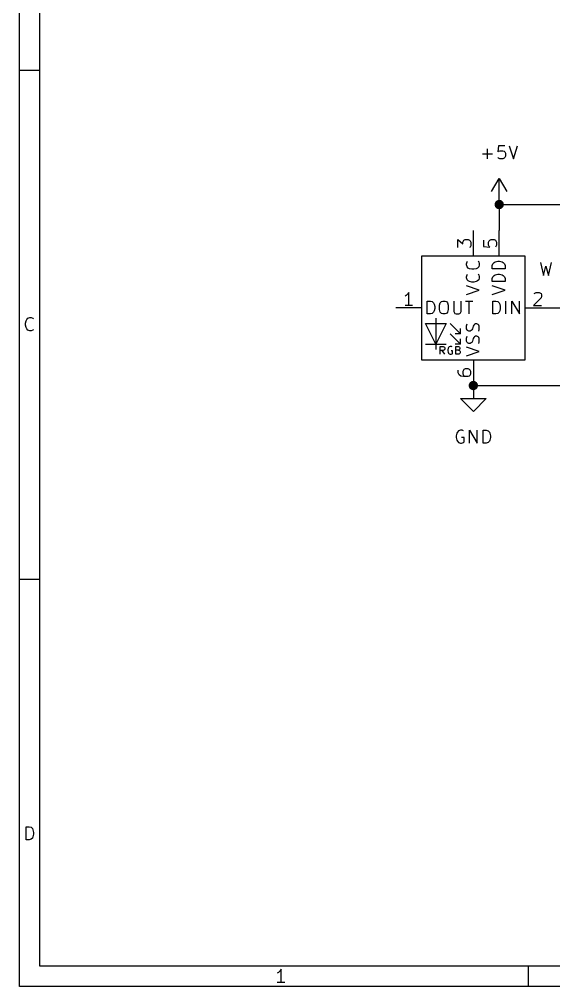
# Model space of a CAD drawing. Extents: x 0.4 to 11.3, y -7.9 to -0.4.
# Drawn here: x 0.394 to 2.461, y -7.874 to -4.134 of the extents above; entities that cross this region are included whole.
import ezdxf

# ---------------------------------------------------------------- set-up
doc = ezdxf.new("R2010")
doc.units = 0
doc.header["$MEASUREMENT"] = 0
for name, color, linetype in [('CYAN2', 4, 'CONTINUOUS'), ('GREEN3', 91, 'CONTINUOUS'), ('LYELLOW', 51, 'CONTINUOUS'), ('RED2', 1, 'CONTINUOUS'), ('RED3', 11, 'CONTINUOUS')]:
    doc.layers.add(name, color=color, linetype=linetype)

msp = doc.modelspace()

# ---------------------------------------------------------------- linework, layer by layer
at = {"layer": 'CYAN2', "linetype": 'CONTINUOUS'}
for p, q in [((2.2048, -4.6728), (2.2048, -4.6347)), ((2.2476, -4.6228), (2.2452, -4.6466)), ((2.2714, -4.6228), (2.2476, -4.6228)), ((2.2881, -4.6228), (2.3048, -4.6728)), ((2.3048, -4.6728), (2.3214, -4.6228)), ((2.1857, -4.6538), (2.2238, -4.6538)), ((2.2452, -4.6466), (2.2476, -4.6442)), ((2.2476, -4.6704), (2.2452, -4.668)), ((2.2476, -4.6442), (2.2524, -4.6419)), ((2.2524, -4.6728), (2.2476, -4.6704)), ((2.2524, -4.6419), (2.2643, -4.6419)), ((2.2643, -4.6728), (2.2524, -4.6728)), ((2.2643, -4.6419), (2.269, -4.6442)), ((2.269, -4.6704), (2.2643, -4.6728)), ((2.269, -4.6442), (2.2714, -4.6466)), ((2.2714, -4.668), (2.269, -4.6704)), ((2.2714, -4.6466), (2.2738, -4.6514)), ((2.2738, -4.6633), (2.2714, -4.668)), ((2.2738, -4.6514), (2.2738, -4.6633)), ((2.1231, -5.079), (2.1255, -5.0719)), ((2.1231, -5.079), (2.1255, -5.0719)), ((2.1231, -5.0838), (2.1231, -5.079)), ((2.1231, -5.0838), (2.1231, -5.079)), ((2.1255, -5.0909), (2.1231, -5.0838)), ((2.1255, -5.0909), (2.1231, -5.0838)), ((2.1255, -5.0719), (2.1279, -5.0695)), ((2.1255, -5.0719), (2.1279, -5.0695)), ((2.1684, -5.0695), (2.1708, -5.0719)), ((2.1684, -5.0695), (2.1708, -5.0719)), ((2.1708, -5.0719), (2.1731, -5.079)), ((2.1708, -5.0719), (2.1731, -5.079)), ((2.1731, -5.0838), (2.1708, -5.0909)), ((2.1731, -5.0838), (2.1708, -5.0909)), ((2.1731, -5.079), (2.1731, -5.0838)), ((2.1731, -5.079), (2.1731, -5.0838)), ((2.2231, -5.0862), (2.2255, -5.079)), ((2.2231, -5.0862), (2.2255, -5.079)), ((2.2231, -5.0981), (2.2231, -5.0862)), ((2.2231, -5.0981), (2.2231, -5.0862)), ((2.2255, -5.079), (2.2303, -5.0743)), ((2.2255, -5.079), (2.2303, -5.0743)), ((2.2303, -5.0743), (2.235, -5.0719)), ((2.2303, -5.0743), (2.235, -5.0719)), ((2.235, -5.0719), (2.2446, -5.0695)), ((2.235, -5.0719), (2.2446, -5.0695)), ((2.2446, -5.0695), (2.2517, -5.0695)), ((2.2446, -5.0695), (2.2517, -5.0695)), ((2.2517, -5.0695), (2.2612, -5.0719)), ((2.2517, -5.0695), (2.2612, -5.0719)), ((2.2612, -5.0719), (2.266, -5.0743)), ((2.2612, -5.0719), (2.266, -5.0743)), ((2.266, -5.0743), (2.2708, -5.079)), ((2.266, -5.0743), (2.2708, -5.079)), ((2.2708, -5.079), (2.2731, -5.0862)), ((2.2708, -5.079), (2.2731, -5.0862)), ((2.2731, -5.0862), (2.2731, -5.0981)), ((2.2731, -5.0862), (2.2731, -5.0981)), ((2.4095, -5.074), (2.4214, -5.124)), ((2.4095, -5.074), (2.4214, -5.124)), ((2.4405, -5.124), (2.4524, -5.074)), ((2.4405, -5.124), (2.4524, -5.074)), ((2.1231, -5.129), (2.1255, -5.1219)), ((2.1231, -5.129), (2.1255, -5.1219)), ((2.1303, -5.0957), (2.1255, -5.0909)), ((2.1303, -5.0957), (2.1255, -5.0909)), ((2.1255, -5.1219), (2.1279, -5.1195)), ((2.1255, -5.1219), (2.1279, -5.1195)), ((2.135, -5.0981), (2.1303, -5.0957)), ((2.135, -5.0981), (2.1303, -5.0957)), ((2.1446, -5.1005), (2.135, -5.0981)), ((2.1446, -5.1005), (2.135, -5.0981)), ((2.1517, -5.1005), (2.1446, -5.1005)), ((2.1517, -5.1005), (2.1446, -5.1005)), ((2.1612, -5.0981), (2.1517, -5.1005)), ((2.1612, -5.0981), (2.1517, -5.1005)), ((2.166, -5.0957), (2.1612, -5.0981)), ((2.166, -5.0957), (2.1612, -5.0981)), ((2.1708, -5.0909), (2.166, -5.0957)), ((2.1708, -5.0909), (2.166, -5.0957)), ((2.1684, -5.1195), (2.1708, -5.1219)), ((2.1684, -5.1195), (2.1708, -5.1219)), ((2.1708, -5.1219), (2.1731, -5.129)), ((2.1708, -5.1219), (2.1731, -5.129)), ((2.2731, -5.0981), (2.2231, -5.0981)), ((2.2731, -5.0981), (2.2231, -5.0981)), ((2.2303, -5.1243), (2.235, -5.1219)), ((2.2303, -5.1243), (2.235, -5.1219)), ((2.235, -5.1219), (2.2446, -5.1195)), ((2.235, -5.1219), (2.2446, -5.1195)), ((2.2446, -5.1195), (2.2517, -5.1195)), ((2.2446, -5.1195), (2.2517, -5.1195)), ((2.2517, -5.1195), (2.2612, -5.1219)), ((2.2517, -5.1195), (2.2612, -5.1219)), ((2.2612, -5.1219), (2.266, -5.1243)), ((2.2612, -5.1219), (2.266, -5.1243)), ((2.4214, -5.124), (2.431, -5.0883)), ((2.4214, -5.124), (2.431, -5.0883)), ((2.431, -5.0883), (2.4405, -5.124)), ((2.431, -5.0883), (2.4405, -5.124)), ((2.1231, -5.1338), (2.1231, -5.129)), ((2.1231, -5.1338), (2.1231, -5.129)), ((2.1255, -5.1409), (2.1231, -5.1338)), ((2.1255, -5.1409), (2.1231, -5.1338)), ((2.1303, -5.1457), (2.1255, -5.1409)), ((2.1303, -5.1457), (2.1255, -5.1409)), ((2.135, -5.1481), (2.1303, -5.1457)), ((2.135, -5.1481), (2.1303, -5.1457)), ((2.1446, -5.1505), (2.135, -5.1481)), ((2.1446, -5.1505), (2.135, -5.1481)), ((2.1517, -5.1505), (2.1446, -5.1505)), ((2.1517, -5.1505), (2.1446, -5.1505)), ((2.1612, -5.1481), (2.1517, -5.1505)), ((2.1612, -5.1481), (2.1517, -5.1505)), ((2.166, -5.1457), (2.1612, -5.1481)), ((2.166, -5.1457), (2.1612, -5.1481)), ((2.1708, -5.1409), (2.166, -5.1457)), ((2.1708, -5.1409), (2.166, -5.1457)), ((2.1731, -5.1338), (2.1708, -5.1409)), ((2.1731, -5.1338), (2.1708, -5.1409)), ((2.1731, -5.129), (2.1731, -5.1338)), ((2.1731, -5.129), (2.1731, -5.1338)), ((2.2231, -5.1362), (2.2255, -5.129)), ((2.2231, -5.1362), (2.2255, -5.129)), ((2.2231, -5.1481), (2.2231, -5.1362)), ((2.2231, -5.1481), (2.2231, -5.1362)), ((2.2731, -5.1481), (2.2231, -5.1481)), ((2.2731, -5.1481), (2.2231, -5.1481)), ((2.2255, -5.129), (2.2303, -5.1243)), ((2.2255, -5.129), (2.2303, -5.1243)), ((2.266, -5.1243), (2.2708, -5.129)), ((2.266, -5.1243), (2.2708, -5.129)), ((2.2708, -5.129), (2.2731, -5.1362)), ((2.2708, -5.129), (2.2731, -5.1362)), ((2.2731, -5.1362), (2.2731, -5.1481)), ((2.2731, -5.1362), (2.2731, -5.1481)), ((2.1731, -5.1814), (2.1231, -5.1648)), ((2.1731, -5.1814), (2.1231, -5.1648)), ((2.1231, -5.1981), (2.1731, -5.1814)), ((2.1231, -5.1981), (2.1731, -5.1814)), ((2.2731, -5.1814), (2.2231, -5.1648)), ((2.2731, -5.1814), (2.2231, -5.1648)), ((2.2231, -5.1981), (2.2731, -5.1814)), ((2.2231, -5.1981), (2.2731, -5.1814)), ((1.9719, -5.2731), (1.9719, -5.2231)), ((1.9719, -5.2231), (1.9838, -5.2231)), ((1.9719, -5.2731), (1.9719, -5.2231)), ((1.9719, -5.2231), (1.9838, -5.2231)), ((1.9838, -5.2231), (1.9909, -5.2255)), ((1.9838, -5.2231), (1.9909, -5.2255)), ((1.9909, -5.2255), (1.9957, -5.2303)), ((1.9909, -5.2255), (1.9957, -5.2303)), ((1.9957, -5.2303), (1.9981, -5.235)), ((1.9957, -5.2303), (1.9981, -5.235)), ((1.9981, -5.235), (2.0005, -5.2446)), ((1.9981, -5.235), (2.0005, -5.2446)), ((2.0195, -5.2398), (2.0219, -5.2303)), ((2.0195, -5.2398), (2.0219, -5.2303)), ((2.0219, -5.2303), (2.0267, -5.2255)), ((2.0219, -5.2303), (2.0267, -5.2255)), ((2.0267, -5.2255), (2.0314, -5.2231)), ((2.0267, -5.2255), (2.0314, -5.2231)), ((2.0314, -5.2231), (2.0409, -5.2231)), ((2.0314, -5.2231), (2.0409, -5.2231)), ((2.0409, -5.2231), (2.0457, -5.2255)), ((2.0409, -5.2231), (2.0457, -5.2255)), ((2.0457, -5.2255), (2.0505, -5.2303)), ((2.0457, -5.2255), (2.0505, -5.2303)), ((2.0505, -5.2303), (2.0529, -5.2398)), ((2.0505, -5.2303), (2.0529, -5.2398)), ((2.0743, -5.2231), (2.0743, -5.2636)), ((2.0743, -5.2231), (2.0743, -5.2636)), ((2.1029, -5.2636), (2.1029, -5.2231)), ((2.1029, -5.2636), (2.1029, -5.2231)), ((2.1195, -5.2231), (2.1481, -5.2231)), ((2.1195, -5.2231), (2.1481, -5.2231)), ((2.1338, -5.2731), (2.1338, -5.2231)), ((2.1338, -5.2731), (2.1338, -5.2231)), ((2.2257, -5.2731), (2.2257, -5.2231)), ((2.2257, -5.2231), (2.2376, -5.2231)), ((2.2257, -5.2731), (2.2257, -5.2231)), ((2.2257, -5.2231), (2.2376, -5.2231)), ((2.2376, -5.2231), (2.2448, -5.2255)), ((2.2376, -5.2231), (2.2448, -5.2255)), ((2.2448, -5.2255), (2.2495, -5.2303)), ((2.2448, -5.2255), (2.2495, -5.2303)), ((2.2495, -5.2303), (2.2519, -5.235)), ((2.2495, -5.2303), (2.2519, -5.235)), ((2.2519, -5.235), (2.2543, -5.2446)), ((2.2519, -5.235), (2.2543, -5.2446)), ((2.2757, -5.2731), (2.2757, -5.2231)), ((2.2757, -5.2731), (2.2757, -5.2231)), ((2.2995, -5.2731), (2.2995, -5.2231)), ((2.2995, -5.2231), (2.3281, -5.2731)), ((2.2995, -5.2731), (2.2995, -5.2231)), ((2.2995, -5.2231), (2.3281, -5.2731)), ((2.3281, -5.2731), (2.3281, -5.2231)), ((2.3281, -5.2731), (2.3281, -5.2231)), ((1.9838, -5.2731), (1.9719, -5.2731)), ((1.9838, -5.2731), (1.9719, -5.2731)), ((1.9909, -5.2708), (1.9838, -5.2731)), ((1.9909, -5.2708), (1.9838, -5.2731)), ((1.9957, -5.266), (1.9909, -5.2708)), ((1.9957, -5.266), (1.9909, -5.2708)), ((1.9981, -5.2612), (1.9957, -5.266)), ((1.9981, -5.2612), (1.9957, -5.266)), ((2.0005, -5.2517), (1.9981, -5.2612)), ((2.0005, -5.2517), (1.9981, -5.2612)), ((2.0005, -5.2446), (2.0005, -5.2517)), ((2.0005, -5.2446), (2.0005, -5.2517)), ((2.0195, -5.2565), (2.0195, -5.2398)), ((2.0195, -5.2565), (2.0195, -5.2398)), ((2.0219, -5.266), (2.0195, -5.2565)), ((2.0219, -5.266), (2.0195, -5.2565)), ((2.0267, -5.2708), (2.0219, -5.266)), ((2.0267, -5.2708), (2.0219, -5.266)), ((2.0314, -5.2731), (2.0267, -5.2708)), ((2.0314, -5.2731), (2.0267, -5.2708)), ((2.0409, -5.2731), (2.0314, -5.2731)), ((2.0409, -5.2731), (2.0314, -5.2731)), ((2.0457, -5.2708), (2.0409, -5.2731)), ((2.0457, -5.2708), (2.0409, -5.2731)), ((2.0505, -5.266), (2.0457, -5.2708)), ((2.0505, -5.266), (2.0457, -5.2708)), ((2.0529, -5.2565), (2.0505, -5.266)), ((2.0529, -5.2565), (2.0505, -5.266)), ((2.0529, -5.2398), (2.0529, -5.2565)), ((2.0529, -5.2398), (2.0529, -5.2565)), ((2.0743, -5.2636), (2.0767, -5.2684)), ((2.0743, -5.2636), (2.0767, -5.2684)), ((2.0767, -5.2684), (2.079, -5.2708)), ((2.0767, -5.2684), (2.079, -5.2708)), ((2.079, -5.2708), (2.0838, -5.2731)), ((2.079, -5.2708), (2.0838, -5.2731)), ((2.0838, -5.2731), (2.0933, -5.2731)), ((2.0838, -5.2731), (2.0933, -5.2731)), ((2.0933, -5.2731), (2.0981, -5.2708)), ((2.0933, -5.2731), (2.0981, -5.2708)), ((2.0981, -5.2708), (2.1005, -5.2684)), ((2.0981, -5.2708), (2.1005, -5.2684)), ((2.1005, -5.2684), (2.1029, -5.2636)), ((2.1005, -5.2684), (2.1029, -5.2636)), ((2.2376, -5.2731), (2.2257, -5.2731)), ((2.2376, -5.2731), (2.2257, -5.2731)), ((2.2448, -5.2708), (2.2376, -5.2731)), ((2.2448, -5.2708), (2.2376, -5.2731)), ((2.2495, -5.266), (2.2448, -5.2708)), ((2.2495, -5.266), (2.2448, -5.2708)), ((2.2519, -5.2612), (2.2495, -5.266)), ((2.2519, -5.2612), (2.2495, -5.266)), ((2.2543, -5.2517), (2.2519, -5.2612)), ((2.2543, -5.2517), (2.2519, -5.2612)), ((2.2543, -5.2446), (2.2543, -5.2517)), ((2.2543, -5.2446), (2.2543, -5.2517)), ((2.1231, -5.3186), (2.1255, -5.3114)), ((2.1231, -5.3186), (2.1255, -5.3114)), ((2.1231, -5.3305), (2.1231, -5.3186)), ((2.1231, -5.3305), (2.1231, -5.3186)), ((2.1255, -5.3352), (2.1231, -5.3305)), ((2.1255, -5.3352), (2.1231, -5.3305)), ((2.1279, -5.3376), (2.1255, -5.3352)), ((2.1279, -5.3376), (2.1255, -5.3352)), ((2.1327, -5.34), (2.1279, -5.3376)), ((2.1327, -5.34), (2.1279, -5.3376)), ((2.1374, -5.34), (2.1327, -5.34)), ((2.1374, -5.34), (2.1327, -5.34)), ((2.1422, -5.3376), (2.1374, -5.34)), ((2.1422, -5.3376), (2.1374, -5.34)), ((2.1446, -5.3352), (2.1422, -5.3376)), ((2.1446, -5.3352), (2.1422, -5.3376)), ((2.1469, -5.3305), (2.1446, -5.3352)), ((2.1469, -5.3305), (2.1446, -5.3352)), ((2.1493, -5.3209), (2.1469, -5.3305)), ((2.1493, -5.3209), (2.1469, -5.3305)), ((2.1517, -5.3162), (2.1493, -5.3209)), ((2.1517, -5.3162), (2.1493, -5.3209)), ((2.1541, -5.3138), (2.1517, -5.3162)), ((2.1541, -5.3138), (2.1517, -5.3162)), ((2.1588, -5.3114), (2.1541, -5.3138)), ((2.1588, -5.3114), (2.1541, -5.3138)), ((2.1636, -5.3114), (2.1588, -5.3114)), ((2.1636, -5.3114), (2.1588, -5.3114)), ((2.1684, -5.3138), (2.1636, -5.3114)), ((2.1684, -5.3138), (2.1636, -5.3114)), ((2.1708, -5.3162), (2.1684, -5.3138)), ((2.1708, -5.3162), (2.1684, -5.3138)), ((2.1731, -5.3209), (2.1708, -5.3162)), ((2.1731, -5.3209), (2.1708, -5.3162)), ((2.1708, -5.34), (2.1731, -5.3329)), ((2.1708, -5.34), (2.1731, -5.3329)), ((2.1731, -5.3329), (2.1731, -5.3209)), ((2.1731, -5.3329), (2.1731, -5.3209)), ((2.1231, -5.3662), (2.1255, -5.359)), ((2.1231, -5.3662), (2.1255, -5.359)), ((2.1231, -5.3781), (2.1231, -5.3662)), ((2.1231, -5.3781), (2.1231, -5.3662)), ((2.1255, -5.3829), (2.1231, -5.3781)), ((2.1255, -5.3829), (2.1231, -5.3781)), ((2.1279, -5.3852), (2.1255, -5.3829)), ((2.1279, -5.3852), (2.1255, -5.3829)), ((2.1327, -5.3876), (2.1279, -5.3852)), ((2.1327, -5.3876), (2.1279, -5.3852)), ((2.1422, -5.3852), (2.1374, -5.3876)), ((2.1422, -5.3852), (2.1374, -5.3876)), ((2.1446, -5.3829), (2.1422, -5.3852)), ((2.1446, -5.3829), (2.1422, -5.3852)), ((2.1469, -5.3781), (2.1446, -5.3829)), ((2.1469, -5.3781), (2.1446, -5.3829)), ((2.1493, -5.3686), (2.1469, -5.3781)), ((2.1493, -5.3686), (2.1469, -5.3781)), ((2.1517, -5.3638), (2.1493, -5.3686)), ((2.1517, -5.3638), (2.1493, -5.3686)), ((2.1541, -5.3614), (2.1517, -5.3638)), ((2.1541, -5.3614), (2.1517, -5.3638)), ((2.1588, -5.359), (2.1541, -5.3614)), ((2.1588, -5.359), (2.1541, -5.3614)), ((2.1636, -5.359), (2.1588, -5.359)), ((2.1636, -5.359), (2.1588, -5.359)), ((2.1684, -5.3614), (2.1636, -5.359)), ((2.1684, -5.3614), (2.1636, -5.359)), ((2.1708, -5.3638), (2.1684, -5.3614)), ((2.1708, -5.3638), (2.1684, -5.3614)), ((2.1731, -5.3686), (2.1708, -5.3638)), ((2.1731, -5.3686), (2.1708, -5.3638)), ((2.1708, -5.3876), (2.1731, -5.3805)), ((2.1708, -5.3876), (2.1731, -5.3805)), ((2.1731, -5.3805), (2.1731, -5.3686)), ((2.1731, -5.3805), (2.1731, -5.3686)), ((2.1731, -5.4186), (2.1231, -5.4019)), ((2.1731, -5.4186), (2.1231, -5.4019)), ((2.1231, -5.4352), (2.1731, -5.4186)), ((2.1231, -5.4352), (2.1731, -5.4186)), ((2.1374, -5.3876), (2.1327, -5.3876)), ((2.1374, -5.3876), (2.1327, -5.3876)), ((2.0857, -5.7347), (2.0833, -5.7442)), ((2.0857, -5.7347), (2.0833, -5.7442)), ((2.0833, -5.7442), (2.0833, -5.7514)), ((2.0833, -5.7442), (2.0833, -5.7514)), ((2.0833, -5.7514), (2.0857, -5.7609)), ((2.0833, -5.7514), (2.0857, -5.7609)), ((2.0881, -5.7299), (2.0857, -5.7347)), ((2.0881, -5.7299), (2.0857, -5.7347)), ((2.0929, -5.7252), (2.0881, -5.7299)), ((2.0929, -5.7252), (2.0881, -5.7299)), ((2.1, -5.7228), (2.0929, -5.7252)), ((2.1, -5.7228), (2.0929, -5.7252)), ((2.1071, -5.7228), (2.1, -5.7228)), ((2.1071, -5.7228), (2.1, -5.7228)), ((2.1143, -5.7514), (2.1048, -5.7514)), ((2.1143, -5.7514), (2.1048, -5.7514)), ((2.1119, -5.7252), (2.1071, -5.7228)), ((2.1119, -5.7252), (2.1071, -5.7228)), ((2.1143, -5.768), (2.1143, -5.7514)), ((2.1143, -5.768), (2.1143, -5.7514)), ((2.1357, -5.7728), (2.1357, -5.7228)), ((2.1357, -5.7228), (2.1643, -5.7728)), ((2.1357, -5.7728), (2.1357, -5.7228)), ((2.1357, -5.7228), (2.1643, -5.7728)), ((2.1643, -5.7728), (2.1643, -5.7228)), ((2.1643, -5.7728), (2.1643, -5.7228)), ((2.1881, -5.7728), (2.1881, -5.7228)), ((2.1881, -5.7228), (2.2, -5.7228)), ((2.1881, -5.7728), (2.1881, -5.7228)), ((2.1881, -5.7228), (2.2, -5.7228)), ((2.2, -5.7228), (2.2071, -5.7252)), ((2.2, -5.7228), (2.2071, -5.7252)), ((2.2071, -5.7252), (2.2119, -5.7299)), ((2.2071, -5.7252), (2.2119, -5.7299)), ((2.2119, -5.7299), (2.2143, -5.7347)), ((2.2119, -5.7299), (2.2143, -5.7347)), ((2.2143, -5.7347), (2.2167, -5.7442)), ((2.2143, -5.7347), (2.2167, -5.7442)), ((2.2167, -5.7514), (2.2143, -5.7609)), ((2.2167, -5.7514), (2.2143, -5.7609)), ((2.2167, -5.7442), (2.2167, -5.7514)), ((2.2167, -5.7442), (2.2167, -5.7514)), ((2.0857, -5.7609), (2.0881, -5.7657)), ((2.0857, -5.7609), (2.0881, -5.7657)), ((2.0881, -5.7657), (2.0929, -5.7704)), ((2.0881, -5.7657), (2.0929, -5.7704)), ((2.0929, -5.7704), (2.1, -5.7728)), ((2.0929, -5.7704), (2.1, -5.7728)), ((2.1, -5.7728), (2.1048, -5.7728)), ((2.1, -5.7728), (2.1048, -5.7728)), ((2.1048, -5.7728), (2.1119, -5.7704)), ((2.1048, -5.7728), (2.1119, -5.7704)), ((2.1119, -5.7704), (2.1143, -5.768)), ((2.1119, -5.7704), (2.1143, -5.768)), ((2.2, -5.7728), (2.1881, -5.7728)), ((2.2, -5.7728), (2.1881, -5.7728)), ((2.2071, -5.7704), (2.2, -5.7728)), ((2.2071, -5.7704), (2.2, -5.7728)), ((2.2119, -5.7657), (2.2071, -5.7704)), ((2.2119, -5.7657), (2.2071, -5.7704)), ((2.2143, -5.7609), (2.2119, -5.7657)), ((2.2143, -5.7609), (2.2119, -5.7657))]:
    msp.add_line(p, q, dxfattribs=at)
at = {"layer": 'GREEN3', "linetype": 'CONTINUOUS'}
for p, q in [((2.25, -4.85), (3, -4.85)), ((2.25, -4.85), (2.25, -4.95)), ((2.45, -5.25), (2.6, -5.25)), ((2.15, -5.55), (2.9, -5.55))]:
    msp.add_line(p, q, dxfattribs=at)
at = {"layer": 'GREEN3', "const_width": 0.018}
for points in [[(2.241, -4.85, 1), (2.259, -4.85, 1)], [(2.141, -5.55, 1), (2.159, -5.55, 1)]]:
    msp.add_lwpolyline(points, format="xyb", close=True, dxfattribs=at)
at = {"layer": 'LYELLOW', "linetype": 'CONTINUOUS'}
for p, q in [((1.95, -5.05), (1.95, -5.45)), ((2.35, -5.05), (1.95, -5.05)), ((2.35, -5.45), (2.35, -5.05)), ((1.95, -5.45), (2.35, -5.45))]:
    msp.add_line(p, q, dxfattribs=at)
at = {"layer": 'RED2', "linetype": 'CONTINUOUS'}
for p, q in [((0.3937, -7.8743), (0.3937, -0.3937)), ((0.4724, -7.7956), (0.4724, -0.4724)), ((0.3937, -4.3307), (0.4724, -4.3307)), ((2.22, -4.8), (2.25, -4.75)), ((2.25, -4.85), (2.25, -4.75)), ((2.25, -4.75), (2.28, -4.8)), ((2.15, -5.05), (2.15, -4.95)), ((2.15, -5.05), (2.15, -4.95)), ((2.25, -5.05), (2.25, -4.95)), ((2.25, -5.05), (2.25, -4.95)), ((1.95, -5.05), (1.95, -5.45)), ((2.35, -5.05), (1.95, -5.05)), ((2.35, -5.45), (2.35, -5.05)), ((1.95, -5.25), (1.85, -5.25)), ((1.95, -5.25), (1.85, -5.25)), ((2.35, -5.25), (2.45, -5.25)), ((2.35, -5.25), (2.45, -5.25)), ((0.4172, -5.3091), (0.4197, -5.2993)), ((0.4172, -5.3164), (0.4172, -5.3091)), ((0.4197, -5.2993), (0.4221, -5.2945)), ((0.4221, -5.2945), (0.427, -5.2896)), ((0.427, -5.2896), (0.4343, -5.2872)), ((0.4343, -5.2872), (0.4392, -5.2872)), ((0.4392, -5.2872), (0.4465, -5.2896)), ((0.4465, -5.2896), (0.4489, -5.292)), ((1.965, -5.31), (2.045, -5.31)), ((2.005, -5.39), (1.965, -5.31)), ((2.005, -5.29), (2.005, -5.39)), ((2.045, -5.31), (2.005, -5.39)), ((2.06, -5.31), (2.1, -5.35)), ((0.4197, -5.3261), (0.4172, -5.3164)), ((0.4221, -5.331), (0.4197, -5.3261)), ((0.427, -5.3359), (0.4221, -5.331)), ((0.4343, -5.3383), (0.427, -5.3359)), ((0.4392, -5.3383), (0.4343, -5.3383)), ((0.4465, -5.3359), (0.4392, -5.3383)), ((0.4489, -5.3335), (0.4465, -5.3359)), ((2.1, -5.35), (2.1, -5.33)), ((2.06, -5.35), (2.1, -5.39)), ((2.1, -5.35), (2.08, -5.35)), ((2.1, -5.39), (2.1, -5.37)), ((1.965, -5.39), (2.045, -5.39)), ((2.005, -5.39), (2.005, -5.41)), ((2.0221, -5.4286), (2.0221, -5.3986)), ((2.0221, -5.3986), (2.0336, -5.3986)), ((2.0336, -5.4143), (2.0221, -5.4143)), ((2.0393, -5.4286), (2.0293, -5.4143)), ((2.0336, -5.3986), (2.0364, -5.4)), ((2.0364, -5.4129), (2.0336, -5.4143)), ((2.0364, -5.4), (2.0379, -5.4014)), ((2.0379, -5.4114), (2.0364, -5.4129)), ((2.0379, -5.4014), (2.0393, -5.4043)), ((2.0393, -5.4086), (2.0379, -5.4114)), ((2.0393, -5.4043), (2.0393, -5.4086)), ((2.0521, -5.4057), (2.0507, -5.4114)), ((2.0507, -5.4114), (2.0507, -5.4157)), ((2.0507, -5.4157), (2.0521, -5.4214)), ((2.0536, -5.4029), (2.0521, -5.4057)), ((2.0521, -5.4214), (2.0536, -5.4243)), ((2.0564, -5.4), (2.0536, -5.4029)), ((2.0607, -5.3986), (2.0564, -5.4)), ((2.065, -5.3986), (2.0607, -5.3986)), ((2.0693, -5.4157), (2.0636, -5.4157)), ((2.0679, -5.4), (2.065, -5.3986)), ((2.0693, -5.4257), (2.0693, -5.4157)), ((2.1, -5.39), (2.08, -5.39)), ((2.0821, -5.4286), (2.0821, -5.3986)), ((2.0821, -5.3986), (2.0921, -5.3986)), ((2.0921, -5.4129), (2.0821, -5.4129)), ((2.0921, -5.3986), (2.095, -5.4)), ((2.095, -5.4114), (2.0921, -5.4129)), ((2.0921, -5.4129), (2.0964, -5.4143)), ((2.095, -5.4), (2.0964, -5.4014)), ((2.0964, -5.41), (2.095, -5.4114)), ((2.0964, -5.4014), (2.0979, -5.4043)), ((2.0979, -5.4071), (2.0964, -5.41)), ((2.0964, -5.4143), (2.0979, -5.4157)), ((2.0979, -5.4043), (2.0979, -5.4071)), ((2.0979, -5.4157), (2.0993, -5.4186)), ((2.0993, -5.4229), (2.0979, -5.4257)), ((2.0993, -5.4186), (2.0993, -5.4229)), ((1.95, -5.45), (2.35, -5.45)), ((2.0536, -5.4243), (2.0564, -5.4271)), ((2.0564, -5.4271), (2.0607, -5.4286)), ((2.0607, -5.4286), (2.0636, -5.4286)), ((2.0636, -5.4286), (2.0679, -5.4271)), ((2.0679, -5.4271), (2.0693, -5.4257)), ((2.0936, -5.4286), (2.0821, -5.4286)), ((2.0964, -5.4271), (2.0936, -5.4286)), ((2.0979, -5.4257), (2.0964, -5.4271)), ((2.15, -5.45), (2.15, -5.55)), ((2.15, -5.45), (2.15, -5.55)), ((2.15, -5.55), (2.15, -5.6)), ((2.15, -5.65), (2.1, -5.6)), ((2.1, -5.6), (2.15, -5.6)), ((2.15, -5.6), (2.2, -5.6)), ((2.2, -5.6), (2.15, -5.65)), ((0.3937, -6.2992), (0.4724, -6.2992)), ((0.4197, -7.3068), (0.4197, -7.2557)), ((0.4197, -7.2557), (0.4319, -7.2557)), ((0.4319, -7.2557), (0.4392, -7.2581)), ((0.4392, -7.2581), (0.444, -7.263)), ((0.444, -7.263), (0.4465, -7.2678)), ((0.4465, -7.2678), (0.4489, -7.2776)), ((0.4489, -7.2849), (0.4465, -7.2946)), ((0.4489, -7.2776), (0.4489, -7.2849)), ((0.4319, -7.3068), (0.4197, -7.3068)), ((0.4392, -7.3044), (0.4319, -7.3068)), ((0.444, -7.2995), (0.4392, -7.3044)), ((0.4465, -7.2946), (0.444, -7.2995)), ((11.2206, -7.7956), (0.4724, -7.7956)), ((1.4013, -7.8144), (1.3965, -7.8193)), ((1.4062, -7.8071), (1.4013, -7.8144)), ((1.4062, -7.8583), (1.4062, -7.8071)), ((2.3622, -7.7956), (2.3622, -7.8743)), ((1.3965, -7.8193), (1.3916, -7.8217)), ((11.2993, -7.8743), (0.3937, -7.8743)), ((1.4208, -7.8583), (1.3916, -7.8583))]:
    msp.add_line(p, q, dxfattribs=at)
at = {"layer": 'RED3', "linetype": 'CONTINUOUS'}
for p, q in [((2.0899, -5.0167), (2.0899, -4.9857)), ((2.0899, -4.9857), (2.1089, -5.0024)), ((2.0899, -5.0167), (2.0899, -4.9857)), ((2.0899, -4.9857), (2.1089, -5.0024)), ((2.1089, -4.9952), (2.1113, -4.9905)), ((2.1089, -4.9952), (2.1113, -4.9905)), ((2.1089, -5.0024), (2.1089, -4.9952)), ((2.1089, -5.0024), (2.1089, -4.9952)), ((2.1113, -4.9905), (2.1137, -4.9881)), ((2.1113, -4.9905), (2.1137, -4.9881)), ((2.1137, -4.9881), (2.1184, -4.9857)), ((2.1137, -4.9881), (2.1184, -4.9857)), ((2.1184, -4.9857), (2.1304, -4.9857)), ((2.1184, -4.9857), (2.1304, -4.9857)), ((2.1304, -4.9857), (2.1351, -4.9881)), ((2.1304, -4.9857), (2.1351, -4.9881)), ((2.1351, -4.9881), (2.1375, -4.9905)), ((2.1351, -4.9881), (2.1375, -4.9905)), ((2.1375, -4.9905), (2.1399, -4.9952)), ((2.1375, -4.9905), (2.1399, -4.9952)), ((2.1399, -5.0095), (2.1375, -5.0143)), ((2.1399, -5.0095), (2.1375, -5.0143)), ((2.1399, -4.9952), (2.1399, -5.0095)), ((2.1399, -4.9952), (2.1399, -5.0095)), ((2.1899, -4.9881), (2.1899, -5.0119)), ((2.1899, -4.9881), (2.1899, -5.0119)), ((2.1899, -5.0119), (2.2137, -5.0143)), ((2.1899, -5.0119), (2.2137, -5.0143)), ((2.2089, -4.9952), (2.2113, -4.9905)), ((2.2089, -4.9952), (2.2113, -4.9905)), ((2.2089, -5.0071), (2.2089, -4.9952)), ((2.2089, -5.0071), (2.2089, -4.9952)), ((2.2113, -5.0119), (2.2089, -5.0071)), ((2.2113, -5.0119), (2.2089, -5.0071)), ((2.2113, -4.9905), (2.2137, -4.9881)), ((2.2113, -4.9905), (2.2137, -4.9881)), ((2.2137, -5.0143), (2.2113, -5.0119)), ((2.2137, -5.0143), (2.2113, -5.0119)), ((2.2137, -4.9881), (2.2184, -4.9857)), ((2.2137, -4.9881), (2.2184, -4.9857)), ((2.2184, -4.9857), (2.2304, -4.9857)), ((2.2184, -4.9857), (2.2304, -4.9857)), ((2.2304, -4.9857), (2.2351, -4.9881)), ((2.2304, -4.9857), (2.2351, -4.9881)), ((2.2351, -4.9881), (2.2375, -4.9905)), ((2.2351, -4.9881), (2.2375, -4.9905)), ((2.2375, -5.0119), (2.2351, -5.0143)), ((2.2375, -5.0119), (2.2351, -5.0143)), ((2.2375, -4.9905), (2.2399, -4.9952)), ((2.2375, -4.9905), (2.2399, -4.9952)), ((2.2399, -5.0071), (2.2375, -5.0119)), ((2.2399, -5.0071), (2.2375, -5.0119)), ((2.2399, -4.9952), (2.2399, -5.0071)), ((2.2399, -4.9952), (2.2399, -5.0071)), ((2.1375, -5.0143), (2.1351, -5.0167)), ((2.1375, -5.0143), (2.1351, -5.0167)), ((1.8952, -5.197), (1.8905, -5.2018)), ((1.8952, -5.197), (1.8905, -5.2018)), ((1.9, -5.1899), (1.8952, -5.197)), ((1.9, -5.1899), (1.8952, -5.197)), ((1.9, -5.2399), (1.9, -5.1899)), ((1.9, -5.2399), (1.9, -5.1899)), ((2.3857, -5.1946), (2.3881, -5.1923)), ((2.3857, -5.1946), (2.3881, -5.1923)), ((2.3881, -5.1923), (2.3929, -5.1899)), ((2.3881, -5.1923), (2.3929, -5.1899)), ((2.3929, -5.1899), (2.4048, -5.1899)), ((2.3929, -5.1899), (2.4048, -5.1899)), ((2.4048, -5.1899), (2.4095, -5.1923)), ((2.4048, -5.1899), (2.4095, -5.1923)), ((2.4095, -5.1923), (2.4119, -5.1946)), ((2.4095, -5.1923), (2.4119, -5.1946)), ((2.4119, -5.1946), (2.4143, -5.1994)), ((2.4119, -5.1946), (2.4143, -5.1994)), ((1.8905, -5.2018), (1.8857, -5.2042)), ((1.8905, -5.2018), (1.8857, -5.2042)), ((2.4119, -5.2113), (2.3833, -5.2399)), ((2.4119, -5.2113), (2.3833, -5.2399)), ((2.4143, -5.2042), (2.4119, -5.2113)), ((2.4143, -5.2042), (2.4119, -5.2113)), ((2.4143, -5.1994), (2.4143, -5.2042)), ((2.4143, -5.1994), (2.4143, -5.2042)), ((1.9143, -5.2399), (1.8857, -5.2399)), ((1.9143, -5.2399), (1.8857, -5.2399)), ((2.3833, -5.2399), (2.4143, -5.2399)), ((2.3833, -5.2399), (2.4143, -5.2399)), ((2.0899, -5.4905), (2.0899, -5.5)), ((2.0899, -5.4905), (2.0899, -5.5)), ((2.1113, -5.4905), (2.1089, -5.4952)), ((2.1113, -5.4905), (2.1089, -5.4952)), ((2.1089, -5.4952), (2.1089, -5.5048)), ((2.1089, -5.4952), (2.1089, -5.5048)), ((2.1137, -5.4881), (2.1113, -5.4905)), ((2.1137, -5.4881), (2.1113, -5.4905)), ((2.1184, -5.4857), (2.1137, -5.4881)), ((2.1184, -5.4857), (2.1137, -5.4881)), ((2.1304, -5.4857), (2.1184, -5.4857)), ((2.1304, -5.4857), (2.1184, -5.4857)), ((2.1351, -5.4881), (2.1304, -5.4857)), ((2.1351, -5.4881), (2.1304, -5.4857)), ((2.1375, -5.4905), (2.1351, -5.4881)), ((2.1375, -5.4905), (2.1351, -5.4881)), ((2.1399, -5.4952), (2.1375, -5.4905)), ((2.1399, -5.4952), (2.1375, -5.4905)), ((2.1399, -5.5048), (2.1399, -5.4952)), ((2.1399, -5.5048), (2.1399, -5.4952)), ((2.0899, -5.5), (2.0923, -5.5048)), ((2.0899, -5.5), (2.0923, -5.5048)), ((2.0923, -5.5048), (2.0946, -5.5071)), ((2.0923, -5.5048), (2.0946, -5.5071)), ((2.0946, -5.5071), (2.1018, -5.5119)), ((2.0946, -5.5071), (2.1018, -5.5119)), ((2.1018, -5.5119), (2.1113, -5.5143)), ((2.1018, -5.5119), (2.1113, -5.5143)), ((2.1089, -5.5048), (2.1113, -5.5095)), ((2.1089, -5.5048), (2.1113, -5.5095)), ((2.1113, -5.5095), (2.1137, -5.5119)), ((2.1113, -5.5095), (2.1137, -5.5119)), ((2.1113, -5.5143), (2.1304, -5.5143)), ((2.1113, -5.5143), (2.1304, -5.5143)), ((2.1137, -5.5119), (2.1184, -5.5143)), ((2.1137, -5.5119), (2.1184, -5.5143)), ((2.1304, -5.5143), (2.1351, -5.5119)), ((2.1304, -5.5143), (2.1351, -5.5119)), ((2.1351, -5.5119), (2.1375, -5.5095)), ((2.1351, -5.5119), (2.1375, -5.5095)), ((2.1375, -5.5095), (2.1399, -5.5048)), ((2.1375, -5.5095), (2.1399, -5.5048))]:
    msp.add_line(p, q, dxfattribs=at)

doc.saveas('drawing.dxf')
